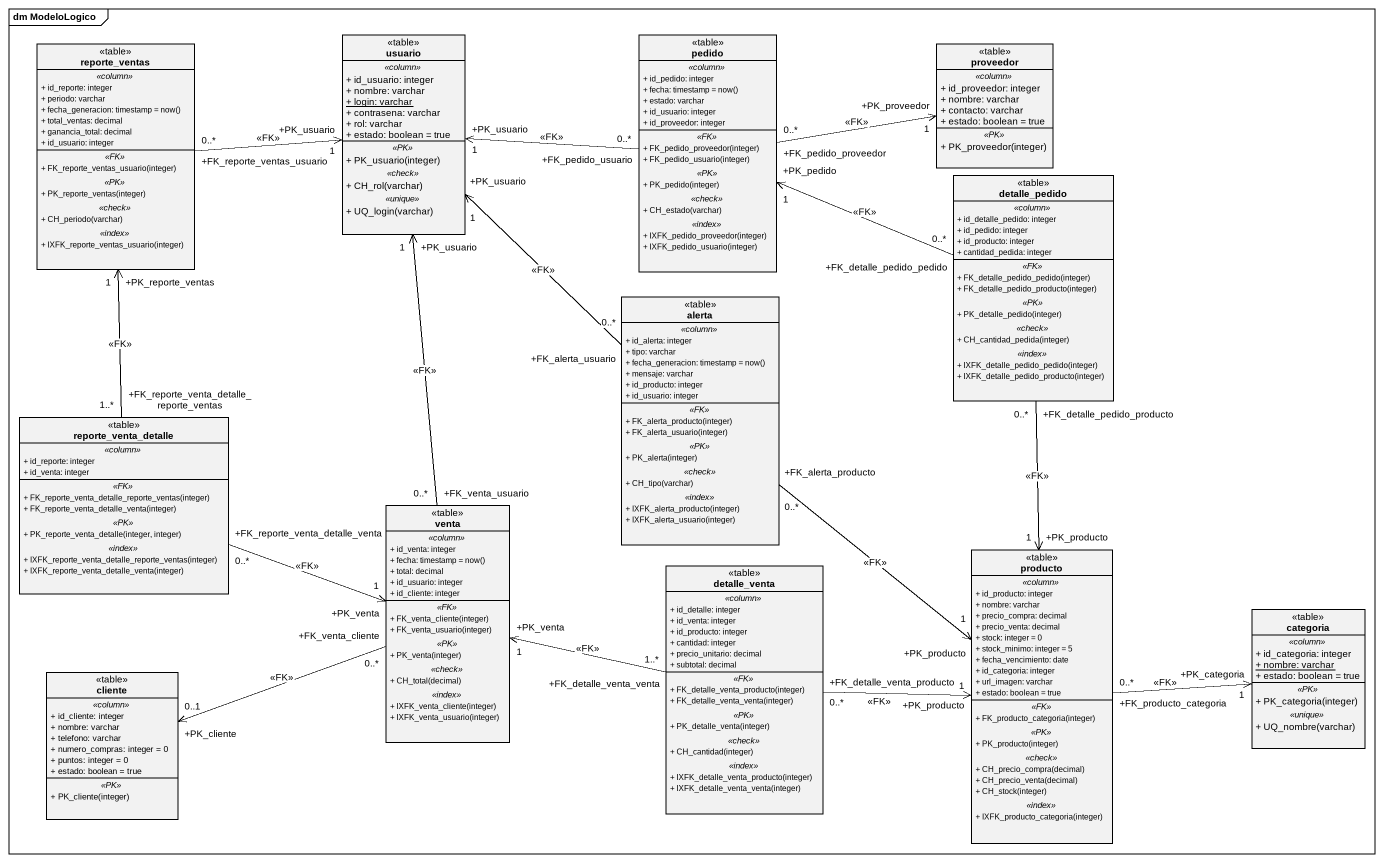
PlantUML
@startuml
mainframe dm ModeloLogico
hide circle
hide empty members
skinparam classAttributeIconSize 0
class reporte_ventas <<table>> {
  .. <<column>> ..
  + id_reporte: integer
  + periodo: varchar
  {field} + fecha_generacion: timestamp = now()
  + total_ventas: decimal
  + ganancia_total: decimal
  + id_usuario: integer
  .. <<FK>> ..
  + FK_reporte_ventas_usuario(integer)
  .. <<PK>> ..
  + PK_reporte_ventas(integer)
  .. <<check>> ..
  + CH_periodo(varchar)
  .. <<index>> ..
  + IXFK_reporte_ventas_usuario(integer)
}
class usuario <<table>> {
  .. <<column>> ..
  + id_usuario: integer
  + nombre: varchar
  {static} + login: varchar
  + contrasena: varchar
  + rol: varchar
  + estado: boolean = true
  .. <<PK>> ..
  + PK_usuario(integer)
  .. <<check>> ..
  + CH_rol(varchar)
  .. <<unique>> ..
  + UQ_login(varchar)
}
class pedido <<table>> {
  .. <<column>> ..
  + id_pedido: integer
  {field} + fecha: timestamp = now()
  + estado: varchar
  + id_usuario: integer
  + id_proveedor: integer
  .. <<FK>> ..
  + FK_pedido_proveedor(integer)
  + FK_pedido_usuario(integer)
  .. <<PK>> ..
  + PK_pedido(integer)
  .. <<check>> ..
  + CH_estado(varchar)
  .. <<index>> ..
  + IXFK_pedido_proveedor(integer)
  + IXFK_pedido_usuario(integer)
}
class proveedor <<table>> {
  .. <<column>> ..
  + id_proveedor: integer
  + nombre: varchar
  + contacto: varchar
  + estado: boolean = true
  .. <<PK>> ..
  + PK_proveedor(integer)
}
class detalle_pedido <<table>> {
  .. <<column>> ..
  + id_detalle_pedido: integer
  + id_pedido: integer
  + id_producto: integer
  + cantidad_pedida: integer
  .. <<FK>> ..
  + FK_detalle_pedido_pedido(integer)
  + FK_detalle_pedido_producto(integer)
  .. <<PK>> ..
  + PK_detalle_pedido(integer)
  .. <<check>> ..
  + CH_cantidad_pedida(integer)
  .. <<index>> ..
  + IXFK_detalle_pedido_pedido(integer)
  + IXFK_detalle_pedido_producto(integer)
}
class alerta <<table>> {
  .. <<column>> ..
  + id_alerta: integer
  + tipo: varchar
  {field} + fecha_generacion: timestamp = now()
  + mensaje: varchar
  + id_producto: integer
  + id_usuario: integer
  .. <<FK>> ..
  + FK_alerta_producto(integer)
  + FK_alerta_usuario(integer)
  .. <<PK>> ..
  + PK_alerta(integer)
  .. <<check>> ..
  + CH_tipo(varchar)
  .. <<index>> ..
  + IXFK_alerta_producto(integer)
  + IXFK_alerta_usuario(integer)
}
class reporte_venta_detalle <<table>> {
  .. <<column>> ..
  + id_reporte: integer
  + id_venta: integer
  .. <<FK>> ..
  + FK_reporte_venta_detalle_reporte_ventas(integer)
  + FK_reporte_venta_detalle_venta(integer)
  .. <<PK>> ..
  + PK_reporte_venta_detalle(integer, integer)
  .. <<index>> ..
  + IXFK_reporte_venta_detalle_reporte_ventas(integer)
  + IXFK_reporte_venta_detalle_venta(integer)
}
class venta <<table>> {
  .. <<column>> ..
  + id_venta: integer
  {field} + fecha: timestamp = now()
  + total: decimal
  + id_usuario: integer
  + id_cliente: integer
  .. <<FK>> ..
  + FK_venta_cliente(integer)
  + FK_venta_usuario(integer)
  .. <<PK>> ..
  + PK_venta(integer)
  .. <<check>> ..
  + CH_total(decimal)
  .. <<index>> ..
  + IXFK_venta_cliente(integer)
  + IXFK_venta_usuario(integer)
}
class detalle_venta <<table>> {
  .. <<column>> ..
  + id_detalle: integer
  + id_venta: integer
  + id_producto: integer
  + cantidad: integer
  + precio_unitario: decimal
  + subtotal: decimal
  .. <<FK>> ..
  + FK_detalle_venta_producto(integer)
  + FK_detalle_venta_venta(integer)
  .. <<PK>> ..
  + PK_detalle_venta(integer)
  .. <<check>> ..
  + CH_cantidad(integer)
  .. <<index>> ..
  + IXFK_detalle_venta_producto(integer)
  + IXFK_detalle_venta_venta(integer)
}
class producto <<table>> {
  .. <<column>> ..
  + id_producto: integer
  + nombre: varchar
  + precio_compra: decimal
  + precio_venta: decimal
  + stock: integer = 0
  + stock_minimo: integer = 5
  + fecha_vencimiento: date
  + id_categoria: integer
  + url_imagen: varchar
  + estado: boolean = true
  .. <<FK>> ..
  + FK_producto_categoria(integer)
  .. <<PK>> ..
  + PK_producto(integer)
  .. <<check>> ..
  + CH_precio_compra(decimal)
  + CH_precio_venta(decimal)
  + CH_stock(integer)
  .. <<index>> ..
  + IXFK_producto_categoria(integer)
}
class categoria <<table>> {
  .. <<column>> ..
  + id_categoria: integer
  {static} + nombre: varchar
  + estado: boolean = true
  .. <<PK>> ..
  + PK_categoria(integer)
  .. <<unique>> ..
  + UQ_nombre(varchar)
}
class cliente <<table>> {
  .. <<column>> ..
  + id_cliente: integer
  + nombre: varchar
  + telefono: varchar
  + numero_compras: integer = 0
  + puntos: integer = 0
  + estado: boolean = true
  .. <<PK>> ..
  + PK_cliente(integer)
}
reporte_ventas "+FK_reporte_ventas_usuario\n0..*" -right-> "+PK_usuario\n1" usuario : <<FK>>
pedido "+FK_pedido_usuario\n0..*" -left-> "+PK_usuario\n1" usuario : <<FK>>
pedido "+FK_pedido_proveedor\n0..*" -right-> "+PK_proveedor\n1" proveedor : <<FK>>
detalle_pedido "+FK_detalle_pedido_pedido\n0..*" -left-> "+PK_pedido\n1" pedido : <<FK>>
detalle_pedido "+FK_detalle_pedido_producto\n0..*" --> "+PK_producto\n1" producto : <<FK>>
alerta "+FK_alerta_usuario\n0..*" -up-> "+PK_usuario\n1" usuario : <<FK>>
alerta "+FK_alerta_producto\n0..*" --> "+PK_producto\n1" producto : <<FK>>
reporte_venta_detalle "+FK_reporte_venta_detalle_reporte_ventas\n1..*" -up-> "+PK_reporte_ventas\n1" reporte_ventas : <<FK>>
reporte_venta_detalle "+FK_reporte_venta_detalle_venta\n0..*" -right-> "+PK_venta\n1" venta : <<FK>>
venta "+FK_venta_usuario\n0..*" -up-> "+PK_usuario\n1" usuario : <<FK>>
venta "+FK_venta_cliente\n0..*" -left-> "+PK_cliente\n0..1" cliente : <<FK>>
detalle_venta "+FK_detalle_venta_venta\n1..*" -left-> "+PK_venta\n1" venta : <<FK>>
detalle_venta "+FK_detalle_venta_producto\n0..*" -right-> "+PK_producto\n1" producto : <<FK>>
producto "+FK_producto_categoria\n0..*" -right-> "+PK_categoria\n1" categoria : <<FK>>
@enduml
